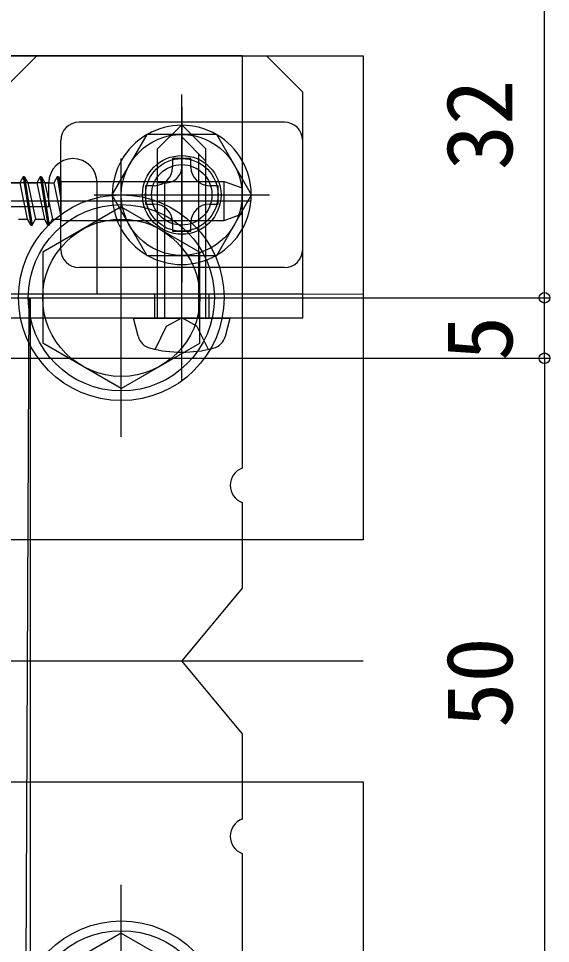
# Model space of a CAD drawing. Units: millimetres, scale not verified, with parts at other scales. Extents: x -875 to 875, y -1299 to 1293.
# Drawn here: x 505.7 to 593.7, y -1213.4 to -1060.6 of the extents above; entities that cross this region are included whole.
import ezdxf
from ezdxf.enums import TextEntityAlignment as Align

# ---------------------------------------------------------------- set-up
doc = ezdxf.new("R2010")
doc.units = ezdxf.units.MM
doc.header["$LTSCALE"] = 8
doc.layers.add('0-4_YKK_12', color=2, linetype='Continuous', lineweight=18)
for name, color, linetype in [('0-5_YKK_13', 4, 'Continuous'), ('0-7_YKK_D', 6, 'Continuous'), ('0-9_YSS_K', 3, 'Continuous')]:
    doc.layers.add(name, color=color, linetype=linetype)
doc.styles.add('ＭＳ ゴシック', font='')
doc.styles.get('ＭＳ ゴシック').set_extended_font_data('MS Gothic')

msp = doc.modelspace()

# ---------------------------------------------------------------- linework, layer by layer
at = {"layer": '0-4_YKK_12'}
msp.add_line((492.679, -1106.129), (562.679, -1106.129), dxfattribs=at)
at = {"layer": '0-5_YKK_13'}
for p, q in [((542.679, -1066.729), (382.679, -1066.729)), ((508.679, -1066.729), (502.679, -1072.729)), ((508.679, -1066.729), (546.679, -1066.729)), ((542.679, -1066.729), (542.679, -1134.901)), ((546.679, -1066.729), (552.679, -1072.729)), ((532.679, -1120.329), (532.679, -1073.129)), ((532.679, -1075.229), (532.679, -1104.229)), ((549.679, -1077.729), (515.679, -1077.729)), ((512.679, -1098.729), (512.679, -1080.729)), ((536.679, -1084.129), (532.679, -1080.129)), ((552.679, -1098.729), (552.679, -1080.729)), ((522.679, -1129.729), (522.679, -1083.729)), ((534.199, -1085.169), (534.199, -1083.729)), ((535.479, -1110.129), (535.479, -1082.929)), ((506.441, -1086.729), (505.864, -1087.729)), ((506.641, -1086.729), (506.441, -1086.729)), ((506.441, -1086.729), (507.708, -1094.729)), ((506.641, -1086.729), (507.219, -1087.729)), ((506.641, -1086.729), (507.908, -1094.729)), ((509.261, -1086.729), (508.684, -1087.729)), ((509.461, -1086.729), (509.261, -1086.729)), ((509.261, -1086.729), (510.528, -1094.729)), ((509.461, -1086.729), (510.039, -1087.729)), ((509.461, -1086.729), (510.728, -1094.729)), ((512.081, -1086.729), (511.504, -1087.729)), ((512.281, -1086.729), (512.081, -1086.729)), ((512.081, -1086.729), (512.679, -1090.506)), ((512.281, -1086.729), (512.679, -1087.419)), ((512.281, -1086.729), (512.679, -1089.243)), ((510.679, -1087.729), (502.679, -1087.729)), ((504.4, -1087.729), (505.864, -1087.729)), ((505.864, -1087.729), (507.13, -1093.724)), ((507.219, -1087.729), (508.486, -1093.729)), ((507.219, -1087.729), (508.684, -1087.729)), ((508.684, -1087.729), (509.95, -1093.724)), ((510.039, -1087.729), (511.306, -1093.729)), ((510.039, -1087.729), (511.504, -1087.729)), ((510.679, -1091.729), (510.679, -1087.729)), ((511.504, -1087.729), (512.679, -1093.296)), ((512.679, -1087.419), (512.679, -1093.962)), ((512.679, -1087.497), (539.679, -1087.497)), ((518.679, -1106.129), (518.679, -1087.729)), ((529.879, -1087.729), (528.679, -1087.729)), ((529.879, -1110.129), (529.879, -1087.729)), ((518.179, -1089.729), (547.179, -1089.729)), ((542.679, -1092.87), (542.679, -1088.589)), ((465.679, -1090.729), (544.002, -1090.729)), ((510.679, -1091.729), (502.679, -1091.729)), ((522.679, -1091.729), (509.679, -1099.213)), ((522.679, -1091.729), (535.679, -1099.213)), ((539.679, -1093.962), (542.679, -1092.87)), ((505.668, -1093.729), (507.131, -1093.729)), ((507.71, -1094.729), (507.133, -1093.729)), ((508.486, -1093.729), (509.951, -1093.729)), ((510.53, -1094.729), (509.953, -1093.729)), ((511.306, -1093.729), (512.679, -1093.729)), ((512.679, -1093.962), (539.679, -1093.962)), ((531.159, -1094.289), (531.159, -1095.729)), ((509.679, -1099.213), (509.679, -1114.246)), ((535.679, -1114.224), (535.679, -1099.213)), ((549.679, -1101.729), (515.679, -1101.729)), ((552.679, -1106.129), (497.679, -1106.129)), ((499.679, -1106.729), (545.679, -1106.729)), ((506.811, -1241.857), (507.428, -1106.729)), ((507.679, -1242.732), (507.679, -1106.729)), ((528.179, -1106.129), (528.179, -1110.129)), ((537.179, -1106.129), (537.179, -1110.129)), ((552.679, -1110.129), (497.679, -1110.129)), ((525.472, -1113.088), (524.679, -1110.129)), ((524.679, -1110.129), (540.679, -1110.129)), ((530.163, -1111.401), (532.679, -1110.063)), ((539.886, -1113.088), (540.679, -1110.129)), ((528.279, -1115.263), (530.163, -1111.401)), ((522.679, -1121.729), (509.679, -1114.246)), ((522.679, -1121.729), (535.679, -1114.246)), ((542.679, -1140.558), (542.679, -1154.729)), ((542.679, -1154.729), (532.679, -1166.729)), ((542.679, -1178.729), (532.679, -1166.729)), ((542.679, -1178.729), (542.679, -1192.901)), ((542.679, -1198.558), (542.679, -1266.729)), ((522.679, -1249.729), (522.679, -1203.729)), ((522.679, -1211.729), (509.679, -1219.213)), ((522.679, -1211.729), (535.679, -1219.213))]:
    msp.add_line(p, q, dxfattribs=at)
for points in [[(562.679, -1066.729), (562.679, -1146.729), (482.679, -1146.729), (482.679, -1066.729)], [(544.226, -1089.729), (538.453, -1079.729), (526.906, -1079.729), (521.132, -1089.729), (526.906, -1099.729), (538.453, -1099.729)], [(562.679, -1186.729), (562.679, -1266.729), (482.679, -1266.729), (482.679, -1186.729)]]:
    msp.add_lwpolyline(points, close=True, dxfattribs=at)
for points in [[(552.679, -1110.129), (552.679, -1106.129), (552.679, -1072.729)], [(528.679, -1110.129), (528.679, -1082.129), (532.679, -1078.129)], [(536.679, -1110.129), (536.679, -1082.129), (532.679, -1078.129)], [(534.199, -1083.729), (531.159, -1083.729), (531.159, -1085.169)], [(528.119, -1088.209), (526.679, -1088.209), (526.679, -1091.249), (528.119, -1091.249)], [(537.239, -1091.249), (538.679, -1091.249), (538.679, -1088.209), (537.239, -1088.209)], [(539.679, -1093.962), (539.679, -1087.497), (542.679, -1088.589)], [(507.71, -1094.729), (507.91, -1094.729), (508.488, -1093.729)], [(510.53, -1094.729), (510.73, -1094.729), (511.308, -1093.729)], [(531.159, -1095.729), (534.199, -1095.729), (534.199, -1094.289)], [(537.079, -1115.263), (535.196, -1111.401), (532.679, -1110.063)]]:
    msp.add_lwpolyline(points, dxfattribs=at)
for centre, radius in [((532.679, -1089.729), 10), ((532.679, -1089.729), 6.5), ((532.679, -1089.729), 6), ((532.679, -1089.729), 5), ((522.679, -1106.729), 17), ((522.679, -1106.729), 15.4), ((522.679, -1106.729), 13), ((522.679, -1226.729), 17), ((522.679, -1226.729), 15.4)]:
    msp.add_circle(centre, radius, dxfattribs=at)
for centre, radius, start, end in [((515.679, -1080.729), 3, 90, 180), ((549.679, -1080.729), 3, 0, 90), ((532.679, -1089.729), 11.5, 60.40815, 119.59185), ((532.679, -1089.729), 11.5, 120.40815, 179.59185), ((532.679, -1089.729), 11.5, 0.40815, 59.59185), ((514.679, -1087.729), 4, 0, 180), ((528.119, -1085.169), 3.04, 270, 0), ((530.013, -1085.066), 2.667, 267.13402, 0), ((537.239, -1085.169), 3.04, 180, 270), ((532.679, -1089.729), 11.5, 180.40815, 239.59185), ((532.679, -1089.729), 11.5, 300.40815, 359.59185), ((528.119, -1094.289), 3.04, 0, 90), ((537.239, -1094.289), 3.04, 90, 180), ((515.679, -1098.729), 3, 180, 270), ((549.679, -1098.729), 3, 270, 0), ((532.679, -1089.729), 11.5, 240.40815, 299.59185), ((528.177, -1112.364), 2.8, 195, 255.67668), ((537.182, -1112.364), 2.8, 284.32332, 345), ((532.679, -1094.729), 21, 255.67668, 284.32332), ((543.679, -1137.729), 3, 109.47122, 250.52878), ((543.679, -1195.729), 3, 109.47122, 250.52878)]:
    msp.add_arc(centre, radius, start, end, dxfattribs=at)
at = {"layer": '0-7_YKK_D'}
for p, q in [((592.679, -1106.728), (592.679, -1042.731)), ((492.679, -1106.728), (593.679, -1106.728)), ((492.679, -1106.728), (593.679, -1106.728)), ((592.679, -1116.729), (592.679, -1106.728)), ((493.079, -1116.729), (593.679, -1116.729)), ((493.079, -1116.729), (593.679, -1116.729)), ((592.679, -1116.729), (592.679, -1216.729))]:
    msp.add_line(p, q, dxfattribs=at)
for centre in [(592.679, -1106.728), (592.679, -1106.728), (592.679, -1116.729), (592.679, -1116.729)]:
    msp.add_circle(centre, 0.875, dxfattribs=at)
at = {"layer": '0-9_YSS_K'}
msp.add_line((322.679, -1166.729), (562.679, -1166.729), dxfattribs=at)

# ---------------------------------------------------------------- texts
at = {"layer": '0-7_YKK_D', "style": 'ＭＳ ゴシック'}
for s, p in [('32', (590.679, -1085.639)), ('5', (590.679, -1117.183)), ('50', (590.679, -1177.809))]:
    msp.add_text(s, height=11, rotation=90, dxfattribs=at).set_placement(p, align=Align.BOTTOM_LEFT)

doc.saveas('drawing.dxf')
